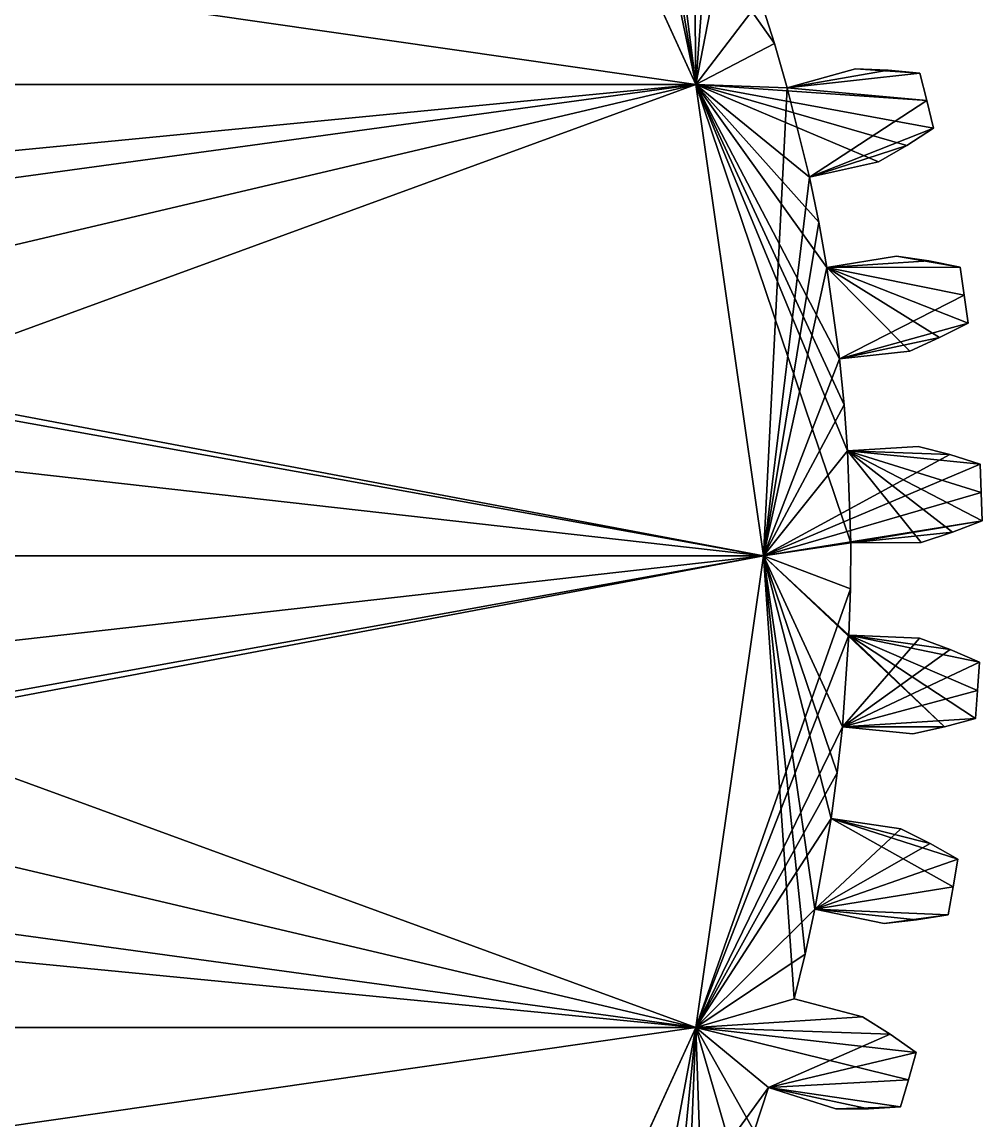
# Model space of a CAD drawing. Header units: inches. Extents: x -30 to 30, y -30 to 30.
# Drawn here: x 14.75 to 29.96, y -8.93 to 8.46 of the extents above; entities that cross this region are included whole.
import ezdxf

# ---------------------------------------------------------------- set-up
doc = ezdxf.new("R2010")
doc.units = ezdxf.units.IN
doc.header["$LTSCALE"] = 65.185185
doc.header["$MEASUREMENT"] = 0
for name, color, linetype in [('1', 7, 'CONTINUOUS'), ('10', 7, 'CONTINUOUS'), ('11', 7, 'CONTINUOUS'), ('13', 7, 'CONTINUOUS'), ('14', 7, 'CONTINUOUS'), ('174', 7, 'CONTINUOUS'), ('175', 7, 'CONTINUOUS'), ('177', 7, 'CONTINUOUS'), ('178', 7, 'CONTINUOUS'), ('179', 7, 'CONTINUOUS'), ('180', 7, 'CONTINUOUS'), ('181', 7, 'CONTINUOUS'), ('182', 7, 'CONTINUOUS'), ('183', 7, 'CONTINUOUS'), ('184', 7, 'CONTINUOUS'), ('185', 7, 'CONTINUOUS'), ('186', 7, 'CONTINUOUS'), ('187', 7, 'CONTINUOUS'), ('188', 7, 'CONTINUOUS'), ('189', 7, 'CONTINUOUS'), ('190', 7, 'CONTINUOUS'), ('191', 7, 'CONTINUOUS'), ('2', 7, 'CONTINUOUS'), ('3', 7, 'CONTINUOUS'), ('354', 7, 'CONTINUOUS'), ('355', 7, 'CONTINUOUS'), ('356', 7, 'CONTINUOUS'), ('357', 7, 'CONTINUOUS'), ('358', 7, 'CONTINUOUS'), ('359', 7, 'CONTINUOUS'), ('360', 7, 'CONTINUOUS'), ('361', 7, 'CONTINUOUS'), ('362', 7, 'CONTINUOUS'), ('363', 7, 'CONTINUOUS'), ('364', 7, 'CONTINUOUS'), ('365', 7, 'CONTINUOUS'), ('368', 7, 'CONTINUOUS'), ('369', 7, 'CONTINUOUS'), ('370', 7, 'CONTINUOUS'), ('4', 7, 'CONTINUOUS'), ('5', 7, 'CONTINUOUS'), ('6', 7, 'CONTINUOUS'), ('7', 7, 'CONTINUOUS'), ('8', 7, 'CONTINUOUS'), ('9', 7, 'CONTINUOUS')]:
    doc.layers.add(name, color=color, linetype=linetype)

msp = doc.modelspace()

# ---------------------------------------------------------------- linework, layer by layer
at = {"layer": '1', "color": 1, "linetype": 'CONTINUOUS'}
for points in [[(26.452, 8.813), (26.674, 8.118), (22.294, 14.326), (26.452, 8.813)], [(26.674, 8.118), (25.427, 7.465), (22.294, 14.326), (26.674, 8.118)], [(26.674, 8.118), (26.877, 7.417), (25.427, 7.465), (26.674, 8.118)], [(27.955, 7.714), (28.974, 7.647), (26.877, 7.417), (27.955, 7.714)], [(28.974, 7.647), (27.955, 7.714), (28.472, 7.694), (28.974, 7.647)], [(28.974, 7.647), (29.086, 7.213), (26.877, 7.417), (28.974, 7.647)], [(28.768, 6.5), (28.321, 6.241), (25.427, 7.465), (28.768, 6.5)], [(28.321, 6.241), (27.228, 6), (25.427, 7.465), (28.321, 6.241)], [(29.19, 6.777), (28.768, 6.5), (25.427, 7.465), (29.19, 6.777)], [(29.086, 7.213), (29.19, 6.777), (25.427, 7.465), (29.086, 7.213)], [(26.877, 7.417), (29.086, 7.213), (25.427, 7.465), (26.877, 7.417)], [(27.706, 3.121), (27.778, 2.395), (25.427, 7.465), (27.706, 3.121)], [(27.505, 4.567), (27.706, 3.121), (25.427, 7.465), (27.505, 4.567)], [(27.778, 2.395), (27.832, 1.667), (25.427, 7.465), (27.778, 2.395)], [(27.832, 1.667), (27.881, 0.208), (25.427, 7.465), (27.832, 1.667)], [(27.228, 6), (27.376, 5.285), (25.427, 7.465), (27.228, 6)], [(27.376, 5.285), (27.505, 4.567), (25.427, 7.465), (27.376, 5.285)], [(27.881, 0.208), (26.5, 0), (25.427, 7.465), (27.881, 0.208)], [(28.608, 4.75), (29.615, 4.576), (27.505, 4.567), (28.608, 4.75)], [(29.615, 4.576), (28.608, 4.75), (29.12, 4.675), (29.615, 4.576)], [(29.615, 4.576), (29.68, 4.133), (27.505, 4.567), (29.615, 4.576)], [(29.29, 3.458), (28.818, 3.246), (27.505, 4.567), (29.29, 3.458)], [(28.818, 3.246), (27.706, 3.121), (27.505, 4.567), (28.818, 3.246)], [(29.739, 3.688), (29.29, 3.458), (27.505, 4.567), (29.739, 3.688)], [(29.68, 4.133), (29.739, 3.688), (27.505, 4.567), (29.68, 4.133)], [(28.948, 1.734), (29.449, 1.606), (27.832, 1.667), (28.948, 1.734)], [(29.491, 0.377), (28.999, 0.216), (27.832, 1.667), (29.491, 0.377)], [(27.832, 1.667), (28.999, 0.216), (27.881, 0.208), (27.832, 1.667)], [(29.961, 0.559), (29.491, 0.377), (27.832, 1.667), (29.961, 0.559)], [(29.95, 1.008), (29.961, 0.559), (27.832, 1.667), (29.95, 1.008)], [(29.931, 1.456), (29.95, 1.008), (27.832, 1.667), (29.931, 1.456)], [(29.449, 1.606), (29.931, 1.456), (27.832, 1.667), (29.449, 1.606)], [(27.881, 0.208), (27.877, -0.522), (26.5, 0), (27.881, 0.208)], [(26.5, 0), (26.985, -7.015), (25.427, -7.465), (26.5, 0)], [(29.369, -2.707), (27.75, -2.708), (26.5, 0), (29.369, -2.707)], [(27.853, -1.252), (29.369, -2.707), (26.5, 0), (27.853, -1.252)], [(27.315, -5.593), (27.159, -6.307), (26.5, 0), (27.315, -5.593)], [(27.57, -4.156), (27.315, -5.593), (26.5, 0), (27.57, -4.156)], [(27.159, -6.307), (26.985, -7.015), (26.5, 0), (27.159, -6.307)], [(27.75, -2.708), (27.669, -3.433), (26.5, 0), (27.75, -2.708)], [(27.669, -3.433), (27.57, -4.156), (26.5, 0), (27.669, -3.433)], [(27.877, -0.522), (27.853, -1.252), (26.5, 0), (27.877, -0.522)], [(29.856, -2.575), (29.369, -2.707), (27.853, -1.252), (29.856, -2.575)], [(29.891, -2.128), (29.856, -2.575), (27.853, -1.252), (29.891, -2.128)], [(29.919, -1.681), (29.891, -2.128), (27.853, -1.252), (29.919, -1.681)], [(29.456, -1.481), (29.919, -1.681), (27.853, -1.252), (29.456, -1.481)], [(28.971, -1.302), (29.456, -1.481), (27.853, -1.252), (28.971, -1.302)], [(29.369, -2.707), (28.863, -2.816), (27.75, -2.708), (29.369, -2.707)], [(29.505, -5.241), (27.315, -5.593), (27.57, -4.156), (29.505, -5.241)], [(29.58, -4.799), (29.505, -5.241), (27.57, -4.156), (29.58, -4.799)], [(29.14, -4.552), (29.58, -4.799), (27.57, -4.156), (29.14, -4.552)], [(28.676, -4.323), (29.14, -4.552), (27.57, -4.156), (28.676, -4.323)], [(29.505, -5.241), (29.423, -5.682), (27.315, -5.593), (29.505, -5.241)], [(28.925, -5.762), (28.41, -5.818), (27.315, -5.593), (28.925, -5.762)], [(29.423, -5.682), (28.925, -5.762), (27.315, -5.593), (29.423, -5.682)], [(26.985, -7.015), (28.067, -7.297), (25.427, -7.465), (26.985, -7.015)], [(28.067, -7.297), (28.504, -7.573), (25.427, -7.465), (28.067, -7.297)], [(24.249, -13.76), (22.294, -14.326), (25.427, -7.465), (24.249, -13.76)], [(24.936, -12.472), (24.249, -13.76), (25.427, -7.465), (24.936, -12.472)], [(25.254, -11.815), (24.936, -12.472), (25.427, -7.465), (25.254, -11.815)], [(25.555, -11.15), (25.254, -11.815), (25.427, -7.465), (25.555, -11.15)], [(28.916, -7.865), (28.795, -8.297), (25.427, -7.465), (28.916, -7.865)], [(28.504, -7.573), (28.916, -7.865), (25.427, -7.465), (28.504, -7.573)], [(28.795, -8.297), (26.58, -8.418), (25.427, -7.465), (28.795, -8.297)], [(26.103, -9.798), (25.555, -11.15), (25.427, -7.465), (26.103, -9.798)], [(26.58, -8.418), (26.351, -9.111), (25.427, -7.465), (26.58, -8.418)], [(26.351, -9.111), (26.103, -9.798), (25.427, -7.465), (26.351, -9.111)], [(28.795, -8.297), (28.668, -8.726), (26.58, -8.418), (28.795, -8.297)], [(28.164, -8.754), (27.647, -8.756), (26.58, -8.418), (28.164, -8.754)], [(28.668, -8.726), (28.164, -8.754), (26.58, -8.418), (28.668, -8.726)]]:
    msp.add_3dface(points, dxfattribs=at)
at = {"layer": '10', "color": 1, "linetype": 'CONTINUOUS'}
for points in [[(27.228, 6, 6), (27.376, 5.285, 6), (27.228, 6), (27.228, 6, 6)], [(27.228, 6), (27.376, 5.285, 6), (27.376, 5.285), (27.228, 6)], [(27.376, 5.285, 6), (27.505, 4.567, 6), (27.376, 5.285), (27.376, 5.285, 6)], [(27.505, 4.567, 6), (27.505, 4.567), (27.376, 5.285), (27.505, 4.567, 6)]]:
    msp.add_3dface(points, dxfattribs=at)
at = {"layer": '11', "color": 1, "linetype": 'CONTINUOUS'}
for points in [[(27.505, 4.567, 6), (28.608, 4.75, 6), (28.608, 4.75), (27.505, 4.567, 6)], [(27.505, 4.567, 6), (28.608, 4.75), (27.505, 4.567), (27.505, 4.567, 6)]]:
    msp.add_3dface(points, dxfattribs=at)
at = {"layer": '13', "color": 1, "linetype": 'CONTINUOUS'}
for points in [[(26.452, 8.813, 6), (26.674, 8.118, 6), (26.452, 8.813), (26.452, 8.813, 6)], [(26.452, 8.813), (26.674, 8.118, 6), (26.674, 8.118), (26.452, 8.813)], [(26.674, 8.118, 6), (26.877, 7.417, 6), (26.674, 8.118), (26.674, 8.118, 6)], [(26.877, 7.417, 6), (26.877, 7.417), (26.674, 8.118), (26.877, 7.417, 6)]]:
    msp.add_3dface(points, dxfattribs=at)
at = {"layer": '14', "color": 1, "linetype": 'CONTINUOUS'}
for points in [[(26.877, 7.417, 6), (27.955, 7.714, 6), (27.955, 7.714), (26.877, 7.417, 6)], [(26.877, 7.417, 6), (27.955, 7.714), (26.877, 7.417), (26.877, 7.417, 6)]]:
    msp.add_3dface(points, dxfattribs=at)
at = {"layer": '174', "color": 1, "linetype": 'CONTINUOUS'}
for points in [[(27.647, -8.756, 6), (26.58, -8.418, 6), (26.58, -8.418), (27.647, -8.756, 6)], [(27.647, -8.756), (27.647, -8.756, 6), (26.58, -8.418), (27.647, -8.756)]]:
    msp.add_3dface(points, dxfattribs=at)
at = {"layer": '175', "color": 1, "linetype": 'CONTINUOUS'}
for points in [[(26.58, -8.418, 6), (26.351, -9.111, 6), (26.58, -8.418), (26.58, -8.418, 6)], [(26.58, -8.418), (26.351, -9.111, 6), (26.351, -9.111), (26.58, -8.418)]]:
    msp.add_3dface(points, dxfattribs=at)
at = {"layer": '177', "color": 1, "linetype": 'CONTINUOUS'}
for points in [[(28.41, -5.818, 6), (27.315, -5.593, 6), (27.315, -5.593), (28.41, -5.818, 6)], [(28.41, -5.818), (28.41, -5.818, 6), (27.315, -5.593), (28.41, -5.818)]]:
    msp.add_3dface(points, dxfattribs=at)
at = {"layer": '178', "color": 1, "linetype": 'CONTINUOUS'}
for points in [[(27.315, -5.593, 6), (27.159, -6.307, 6), (27.315, -5.593), (27.315, -5.593, 6)], [(27.315, -5.593), (27.159, -6.307, 6), (27.159, -6.307), (27.315, -5.593)], [(27.159, -6.307, 6), (26.985, -7.015, 6), (27.159, -6.307), (27.159, -6.307, 6)], [(26.985, -7.015, 6), (26.985, -7.015), (27.159, -6.307), (26.985, -7.015, 6)]]:
    msp.add_3dface(points, dxfattribs=at)
at = {"layer": '179', "color": 1, "linetype": 'CONTINUOUS'}
for points in [[(26.985, -7.015, 6), (28.067, -7.297, 6), (28.067, -7.297), (26.985, -7.015, 6)], [(26.985, -7.015, 6), (28.067, -7.297), (26.985, -7.015), (26.985, -7.015, 6)]]:
    msp.add_3dface(points, dxfattribs=at)
at = {"layer": '180', "color": 1, "linetype": 'CONTINUOUS'}
for points in [[(28.863, -2.816, 6), (27.75, -2.708, 6), (27.75, -2.708), (28.863, -2.816, 6)], [(28.863, -2.816), (28.863, -2.816, 6), (27.75, -2.708), (28.863, -2.816)]]:
    msp.add_3dface(points, dxfattribs=at)
at = {"layer": '181', "color": 1, "linetype": 'CONTINUOUS'}
for points in [[(27.75, -2.708, 6), (27.669, -3.433, 6), (27.75, -2.708), (27.75, -2.708, 6)], [(27.75, -2.708), (27.669, -3.433, 6), (27.669, -3.433), (27.75, -2.708)], [(27.669, -3.433, 6), (27.57, -4.156, 6), (27.669, -3.433), (27.669, -3.433, 6)], [(27.57, -4.156, 6), (27.57, -4.156), (27.669, -3.433), (27.57, -4.156, 6)]]:
    msp.add_3dface(points, dxfattribs=at)
at = {"layer": '182', "color": 1, "linetype": 'CONTINUOUS'}
for points in [[(27.57, -4.156, 6), (28.676, -4.323, 6), (28.676, -4.323), (27.57, -4.156, 6)], [(27.57, -4.156, 6), (28.676, -4.323), (27.57, -4.156), (27.57, -4.156, 6)]]:
    msp.add_3dface(points, dxfattribs=at)
at = {"layer": '183', "color": 1, "linetype": 'CONTINUOUS'}
for points in [[(28.999, 0.216, 6), (27.881, 0.208, 6), (27.881, 0.208), (28.999, 0.216, 6)], [(28.999, 0.216), (28.999, 0.216, 6), (27.881, 0.208), (28.999, 0.216)]]:
    msp.add_3dface(points, dxfattribs=at)
at = {"layer": '184', "color": 1, "linetype": 'CONTINUOUS'}
for points in [[(27.881, 0.208, 6), (27.877, -0.522, 6), (27.881, 0.208), (27.881, 0.208, 6)], [(27.881, 0.208), (27.877, -0.522, 6), (27.877, -0.522), (27.881, 0.208)], [(27.877, -0.522, 6), (27.853, -1.252, 6), (27.877, -0.522), (27.877, -0.522, 6)], [(27.853, -1.252, 6), (27.853, -1.252), (27.877, -0.522), (27.853, -1.252, 6)]]:
    msp.add_3dface(points, dxfattribs=at)
at = {"layer": '185', "color": 1, "linetype": 'CONTINUOUS'}
for points in [[(27.853, -1.252, 6), (28.971, -1.302, 6), (28.971, -1.302), (27.853, -1.252, 6)], [(27.853, -1.252, 6), (28.971, -1.302), (27.853, -1.252), (27.853, -1.252, 6)]]:
    msp.add_3dface(points, dxfattribs=at)
at = {"layer": '186', "color": 1, "linetype": 'CONTINUOUS'}
for points in [[(29.739, 3.688, 6), (29.29, 3.458, 6), (29.739, 3.688), (29.739, 3.688, 6)], [(29.739, 3.688), (29.29, 3.458, 6), (29.29, 3.458), (29.739, 3.688)], [(29.29, 3.458, 6), (28.818, 3.246, 6), (29.29, 3.458), (29.29, 3.458, 6)], [(28.818, 3.246, 6), (28.818, 3.246), (29.29, 3.458), (28.818, 3.246, 6)]]:
    msp.add_3dface(points, dxfattribs=at)
at = {"layer": '187', "color": 1, "linetype": 'CONTINUOUS'}
for points in [[(29.615, 4.576, 6), (29.68, 4.133, 6), (29.615, 4.576), (29.615, 4.576, 6)], [(29.615, 4.576), (29.68, 4.133, 6), (29.68, 4.133), (29.615, 4.576)], [(29.68, 4.133, 6), (29.739, 3.688, 6), (29.68, 4.133), (29.68, 4.133, 6)], [(29.739, 3.688, 6), (29.739, 3.688), (29.68, 4.133), (29.739, 3.688, 6)]]:
    msp.add_3dface(points, dxfattribs=at)
at = {"layer": '188', "color": 1, "linetype": 'CONTINUOUS'}
for points in [[(28.608, 4.75, 6), (29.12, 4.675, 6), (28.608, 4.75), (28.608, 4.75, 6)], [(28.608, 4.75), (29.12, 4.675, 6), (29.12, 4.675), (28.608, 4.75)], [(29.12, 4.675, 6), (29.615, 4.576, 6), (29.12, 4.675), (29.12, 4.675, 6)], [(29.615, 4.576, 6), (29.615, 4.576), (29.12, 4.675), (29.615, 4.576, 6)]]:
    msp.add_3dface(points, dxfattribs=at)
at = {"layer": '189', "color": 1, "linetype": 'CONTINUOUS'}
for points in [[(29.19, 6.777, 6), (28.768, 6.5, 6), (29.19, 6.777), (29.19, 6.777, 6)], [(29.19, 6.777), (28.768, 6.5, 6), (28.768, 6.5), (29.19, 6.777)], [(28.768, 6.5, 6), (28.321, 6.241, 6), (28.768, 6.5), (28.768, 6.5, 6)], [(28.321, 6.241, 6), (28.321, 6.241), (28.768, 6.5), (28.321, 6.241, 6)]]:
    msp.add_3dface(points, dxfattribs=at)
at = {"layer": '190', "color": 1, "linetype": 'CONTINUOUS'}
for points in [[(28.974, 7.647, 6), (29.086, 7.213, 6), (28.974, 7.647), (28.974, 7.647, 6)], [(28.974, 7.647), (29.086, 7.213, 6), (29.086, 7.213), (28.974, 7.647)], [(29.086, 7.213, 6), (29.19, 6.777, 6), (29.086, 7.213), (29.086, 7.213, 6)], [(29.19, 6.777, 6), (29.19, 6.777), (29.086, 7.213), (29.19, 6.777, 6)]]:
    msp.add_3dface(points, dxfattribs=at)
at = {"layer": '191', "color": 1, "linetype": 'CONTINUOUS'}
for points in [[(27.955, 7.714, 6), (28.472, 7.694, 6), (27.955, 7.714), (27.955, 7.714, 6)], [(27.955, 7.714), (28.472, 7.694, 6), (28.472, 7.694), (27.955, 7.714)], [(28.472, 7.694, 6), (28.974, 7.647, 6), (28.472, 7.694), (28.472, 7.694, 6)], [(28.974, 7.647, 6), (28.974, 7.647), (28.472, 7.694), (28.974, 7.647, 6)]]:
    msp.add_3dface(points, dxfattribs=at)
at = {"layer": '2', "color": 1, "linetype": 'CONTINUOUS'}
for points in [[(25.427, 7.465, 6), (24.041, 14.12, 6), (22.294, 14.326, 6), (25.427, 7.465, 6)], [(24.403, 13.486, 6), (24.041, 14.12, 6), (25.427, 7.465, 6), (24.403, 13.486, 6)], [(24.748, 12.843, 6), (24.403, 13.486, 6), (25.427, 7.465, 6), (24.748, 12.843, 6)], [(25.386, 11.53, 6), (24.748, 12.843, 6), (25.427, 7.465, 6), (25.386, 11.53, 6)], [(25.679, 10.862, 6), (25.386, 11.53, 6), (25.427, 7.465, 6), (25.679, 10.862, 6)], [(25.954, 10.186, 6), (25.679, 10.862, 6), (25.427, 7.465, 6), (25.954, 10.186, 6)], [(26.452, 8.813, 6), (25.954, 10.186, 6), (25.427, 7.465, 6), (26.452, 8.813, 6)], [(26.674, 8.118, 6), (26.452, 8.813, 6), (25.427, 7.465, 6), (26.674, 8.118, 6)], [(26.877, 7.417, 6), (26.674, 8.118, 6), (25.427, 7.465, 6), (26.877, 7.417, 6)], [(27.955, 7.714, 6), (26.877, 7.417, 6), (28.472, 7.694, 6), (27.955, 7.714, 6)], [(28.472, 7.694, 6), (26.877, 7.417, 6), (28.974, 7.647, 6), (28.472, 7.694, 6)], [(28.974, 7.647, 6), (26.877, 7.417, 6), (29.086, 7.213, 6), (28.974, 7.647, 6)], [(26.5, 0, 6), (26.877, 7.417, 6), (25.427, 7.465, 6), (26.5, 0, 6)], [(27.228, 6, 6), (26.877, 7.417, 6), (26.5, 0, 6), (27.228, 6, 6)], [(29.086, 7.213, 6), (26.877, 7.417, 6), (27.228, 6, 6), (29.086, 7.213, 6)], [(29.19, 6.777, 6), (29.086, 7.213, 6), (27.228, 6, 6), (29.19, 6.777, 6)], [(28.768, 6.5, 6), (29.19, 6.777, 6), (27.228, 6, 6), (28.768, 6.5, 6)], [(28.321, 6.241, 6), (28.768, 6.5, 6), (27.228, 6, 6), (28.321, 6.241, 6)], [(27.376, 5.285, 6), (27.228, 6, 6), (26.5, 0, 6), (27.376, 5.285, 6)], [(27.505, 4.567, 6), (27.376, 5.285, 6), (26.5, 0, 6), (27.505, 4.567, 6)], [(28.608, 4.75, 6), (27.505, 4.567, 6), (29.12, 4.675, 6), (28.608, 4.75, 6)], [(27.706, 3.121, 6), (27.505, 4.567, 6), (26.5, 0, 6), (27.706, 3.121, 6)], [(29.12, 4.675, 6), (27.505, 4.567, 6), (29.615, 4.576, 6), (29.12, 4.675, 6)], [(29.615, 4.576, 6), (27.505, 4.567, 6), (29.68, 4.133, 6), (29.615, 4.576, 6)], [(29.68, 4.133, 6), (27.505, 4.567, 6), (27.706, 3.121, 6), (29.68, 4.133, 6)], [(29.739, 3.688, 6), (29.68, 4.133, 6), (27.706, 3.121, 6), (29.739, 3.688, 6)], [(29.29, 3.458, 6), (29.739, 3.688, 6), (27.706, 3.121, 6), (29.29, 3.458, 6)], [(28.818, 3.246, 6), (29.29, 3.458, 6), (27.706, 3.121, 6), (28.818, 3.246, 6)], [(27.778, 2.395, 6), (27.706, 3.121, 6), (26.5, 0, 6), (27.778, 2.395, 6)], [(27.832, 1.667, 6), (27.778, 2.395, 6), (26.5, 0, 6), (27.832, 1.667, 6)], [(29.449, 1.606, 6), (27.832, 1.667, 6), (26.5, 0, 6), (29.449, 1.606, 6)], [(29.931, 1.456, 6), (29.449, 1.606, 6), (26.5, 0, 6), (29.931, 1.456, 6)], [(28.948, 1.734, 6), (27.832, 1.667, 6), (29.449, 1.606, 6), (28.948, 1.734, 6)], [(29.95, 1.008, 6), (29.931, 1.456, 6), (26.5, 0, 6), (29.95, 1.008, 6)], [(29.961, 0.559, 6), (29.95, 1.008, 6), (26.5, 0, 6), (29.961, 0.559, 6)], [(27.881, 0.208, 6), (29.961, 0.559, 6), (26.5, 0, 6), (27.881, 0.208, 6)], [(29.961, 0.559, 6), (27.881, 0.208, 6), (29.491, 0.377, 6), (29.961, 0.559, 6)], [(27.881, 0.208, 6), (28.999, 0.216, 6), (29.491, 0.377, 6), (27.881, 0.208, 6)], [(27.877, -0.522, 6), (27.881, 0.208, 6), (26.5, 0, 6), (27.877, -0.522, 6)], [(27.877, -0.522, 6), (26.5, 0, 6), (25.427, -7.465, 6), (27.877, -0.522, 6)], [(27.853, -1.252, 6), (27.877, -0.522, 6), (25.427, -7.465, 6), (27.853, -1.252, 6)], [(27.75, -2.708, 6), (27.853, -1.252, 6), (25.427, -7.465, 6), (27.75, -2.708, 6)], [(28.971, -1.302, 6), (27.853, -1.252, 6), (27.75, -2.708, 6), (28.971, -1.302, 6)], [(29.456, -1.481, 6), (28.971, -1.302, 6), (27.75, -2.708, 6), (29.456, -1.481, 6)], [(29.919, -1.681, 6), (29.456, -1.481, 6), (27.75, -2.708, 6), (29.919, -1.681, 6)], [(29.891, -2.128, 6), (29.919, -1.681, 6), (27.75, -2.708, 6), (29.891, -2.128, 6)], [(29.856, -2.575, 6), (29.891, -2.128, 6), (27.75, -2.708, 6), (29.856, -2.575, 6)], [(29.369, -2.707, 6), (29.856, -2.575, 6), (27.75, -2.708, 6), (29.369, -2.707, 6)], [(27.669, -3.433, 6), (27.75, -2.708, 6), (25.427, -7.465, 6), (27.669, -3.433, 6)], [(28.863, -2.816, 6), (29.369, -2.707, 6), (27.75, -2.708, 6), (28.863, -2.816, 6)], [(27.57, -4.156, 6), (27.669, -3.433, 6), (25.427, -7.465, 6), (27.57, -4.156, 6)], [(27.315, -5.593, 6), (27.57, -4.156, 6), (25.427, -7.465, 6), (27.315, -5.593, 6)], [(28.676, -4.323, 6), (27.57, -4.156, 6), (27.315, -5.593, 6), (28.676, -4.323, 6)], [(29.14, -4.552, 6), (28.676, -4.323, 6), (27.315, -5.593, 6), (29.14, -4.552, 6)], [(29.58, -4.799, 6), (29.14, -4.552, 6), (27.315, -5.593, 6), (29.58, -4.799, 6)], [(29.505, -5.241, 6), (29.58, -4.799, 6), (27.315, -5.593, 6), (29.505, -5.241, 6)], [(29.423, -5.682, 6), (29.505, -5.241, 6), (27.315, -5.593, 6), (29.423, -5.682, 6)], [(27.159, -6.307, 6), (27.315, -5.593, 6), (25.427, -7.465, 6), (27.159, -6.307, 6)], [(28.41, -5.818, 6), (29.423, -5.682, 6), (27.315, -5.593, 6), (28.41, -5.818, 6)], [(28.925, -5.762, 6), (29.423, -5.682, 6), (28.41, -5.818, 6), (28.925, -5.762, 6)], [(26.985, -7.015, 6), (27.159, -6.307, 6), (25.427, -7.465, 6), (26.985, -7.015, 6)], [(28.067, -7.297, 6), (26.985, -7.015, 6), (25.427, -7.465, 6), (28.067, -7.297, 6)], [(28.504, -7.573, 6), (28.067, -7.297, 6), (25.427, -7.465, 6), (28.504, -7.573, 6)], [(22.294, -14.326, 6), (26.58, -8.418, 6), (25.427, -7.465, 6), (22.294, -14.326, 6)], [(26.58, -8.418, 6), (28.504, -7.573, 6), (25.427, -7.465, 6), (26.58, -8.418, 6)], [(28.916, -7.865, 6), (28.504, -7.573, 6), (26.58, -8.418, 6), (28.916, -7.865, 6)], [(28.795, -8.297, 6), (28.916, -7.865, 6), (26.58, -8.418, 6), (28.795, -8.297, 6)], [(28.668, -8.726, 6), (28.795, -8.297, 6), (26.58, -8.418, 6), (28.668, -8.726, 6)], [(26.351, -9.111, 6), (26.58, -8.418, 6), (22.294, -14.326, 6), (26.351, -9.111, 6)], [(27.647, -8.756, 6), (28.668, -8.726, 6), (26.58, -8.418, 6), (27.647, -8.756, 6)], [(28.164, -8.754, 6), (28.668, -8.726, 6), (27.647, -8.756, 6), (28.164, -8.754, 6)]]:
    msp.add_3dface(points, dxfattribs=at)
at = {"layer": '3', "color": 1, "linetype": 'CONTINUOUS'}
for points in [[(29.961, 0.559, 6), (29.491, 0.377, 6), (29.961, 0.559), (29.961, 0.559, 6)], [(29.961, 0.559), (29.491, 0.377, 6), (29.491, 0.377), (29.961, 0.559)], [(29.491, 0.377, 6), (28.999, 0.216, 6), (29.491, 0.377), (29.491, 0.377, 6)], [(28.999, 0.216, 6), (28.999, 0.216), (29.491, 0.377), (28.999, 0.216, 6)]]:
    msp.add_3dface(points, dxfattribs=at)
at = {"layer": '354', "color": 1, "linetype": 'CONTINUOUS'}
for points in [[(28.164, -8.754, 6), (27.647, -8.756, 6), (28.164, -8.754), (28.164, -8.754, 6)], [(27.647, -8.756, 6), (27.647, -8.756), (28.164, -8.754), (27.647, -8.756, 6)], [(28.668, -8.726, 6), (28.164, -8.754, 6), (28.668, -8.726), (28.668, -8.726, 6)], [(28.668, -8.726), (28.164, -8.754, 6), (28.164, -8.754), (28.668, -8.726)]]:
    msp.add_3dface(points, dxfattribs=at)
at = {"layer": '355', "color": 1, "linetype": 'CONTINUOUS'}
for points in [[(28.916, -7.865, 6), (28.795, -8.297, 6), (28.916, -7.865), (28.916, -7.865, 6)], [(28.916, -7.865), (28.795, -8.297, 6), (28.795, -8.297), (28.916, -7.865)], [(28.795, -8.297, 6), (28.668, -8.726, 6), (28.795, -8.297), (28.795, -8.297, 6)], [(28.668, -8.726, 6), (28.668, -8.726), (28.795, -8.297), (28.668, -8.726, 6)]]:
    msp.add_3dface(points, dxfattribs=at)
at = {"layer": '356', "color": 1, "linetype": 'CONTINUOUS'}
for points in [[(28.067, -7.297, 6), (28.504, -7.573, 6), (28.067, -7.297), (28.067, -7.297, 6)], [(28.067, -7.297), (28.504, -7.573, 6), (28.504, -7.573), (28.067, -7.297)], [(28.504, -7.573, 6), (28.916, -7.865, 6), (28.504, -7.573), (28.504, -7.573, 6)], [(28.916, -7.865, 6), (28.916, -7.865), (28.504, -7.573), (28.916, -7.865, 6)]]:
    msp.add_3dface(points, dxfattribs=at)
at = {"layer": '357', "color": 1, "linetype": 'CONTINUOUS'}
for points in [[(29.423, -5.682, 6), (28.925, -5.762, 6), (29.423, -5.682), (29.423, -5.682, 6)], [(29.423, -5.682), (28.925, -5.762, 6), (28.925, -5.762), (29.423, -5.682)], [(28.925, -5.762, 6), (28.41, -5.818, 6), (28.925, -5.762), (28.925, -5.762, 6)], [(28.41, -5.818, 6), (28.41, -5.818), (28.925, -5.762), (28.41, -5.818, 6)]]:
    msp.add_3dface(points, dxfattribs=at)
at = {"layer": '358', "color": 1, "linetype": 'CONTINUOUS'}
for points in [[(29.58, -4.799, 6), (29.505, -5.241, 6), (29.58, -4.799), (29.58, -4.799, 6)], [(29.58, -4.799), (29.505, -5.241, 6), (29.505, -5.241), (29.58, -4.799)], [(29.505, -5.241, 6), (29.423, -5.682, 6), (29.505, -5.241), (29.505, -5.241, 6)], [(29.423, -5.682, 6), (29.423, -5.682), (29.505, -5.241), (29.423, -5.682, 6)]]:
    msp.add_3dface(points, dxfattribs=at)
at = {"layer": '359', "color": 1, "linetype": 'CONTINUOUS'}
for points in [[(28.676, -4.323, 6), (29.14, -4.552, 6), (28.676, -4.323), (28.676, -4.323, 6)], [(28.676, -4.323), (29.14, -4.552, 6), (29.14, -4.552), (28.676, -4.323)], [(29.14, -4.552, 6), (29.58, -4.799, 6), (29.14, -4.552), (29.14, -4.552, 6)], [(29.58, -4.799, 6), (29.58, -4.799), (29.14, -4.552), (29.58, -4.799, 6)]]:
    msp.add_3dface(points, dxfattribs=at)
at = {"layer": '360', "color": 1, "linetype": 'CONTINUOUS'}
for points in [[(29.856, -2.575, 6), (29.369, -2.707, 6), (29.856, -2.575), (29.856, -2.575, 6)], [(29.856, -2.575), (29.369, -2.707, 6), (29.369, -2.707), (29.856, -2.575)], [(29.369, -2.707, 6), (28.863, -2.816, 6), (29.369, -2.707), (29.369, -2.707, 6)], [(28.863, -2.816, 6), (28.863, -2.816), (29.369, -2.707), (28.863, -2.816, 6)]]:
    msp.add_3dface(points, dxfattribs=at)
at = {"layer": '361', "color": 1, "linetype": 'CONTINUOUS'}
for points in [[(29.919, -1.681, 6), (29.891, -2.128, 6), (29.919, -1.681), (29.919, -1.681, 6)], [(29.919, -1.681), (29.891, -2.128, 6), (29.891, -2.128), (29.919, -1.681)], [(29.891, -2.128, 6), (29.856, -2.575, 6), (29.891, -2.128), (29.891, -2.128, 6)], [(29.856, -2.575, 6), (29.856, -2.575), (29.891, -2.128), (29.856, -2.575, 6)]]:
    msp.add_3dface(points, dxfattribs=at)
at = {"layer": '362', "color": 1, "linetype": 'CONTINUOUS'}
for points in [[(28.971, -1.302, 6), (29.456, -1.481, 6), (28.971, -1.302), (28.971, -1.302, 6)], [(28.971, -1.302), (29.456, -1.481, 6), (29.456, -1.481), (28.971, -1.302)], [(29.456, -1.481, 6), (29.919, -1.681, 6), (29.456, -1.481), (29.456, -1.481, 6)], [(29.919, -1.681, 6), (29.919, -1.681), (29.456, -1.481), (29.919, -1.681, 6)]]:
    msp.add_3dface(points, dxfattribs=at)
at = {"layer": '363', "color": 1, "linetype": 'CONTINUOUS'}
for points in [[(-22.293, 14.327, 5), (-25.427, 7.466, 5), (22.293, 14.327, 5), (-22.293, 14.327, 5)], [(22.293, 14.327, 5), (-25.427, 7.466, 5), (25.427, 7.466, 5), (22.293, 14.327, 5)], [(25.427, 7.466, 5), (-25.427, 7.466, 5), (0, 5, 5), (25.427, 7.466, 5)], [(2.499, 4.33, 5), (25.427, 7.466, 5), (0, 5, 5), (2.499, 4.33, 5)], [(4.33, 2.499, 5), (25.427, 7.466, 5), (2.499, 4.33, 5), (4.33, 2.499, 5)], [(5, 0, 5), (25.427, 7.466, 5), (4.33, 2.499, 5), (5, 0, 5)], [(26.5, 0, 5), (25.427, 7.466, 5), (5, 0, 5), (26.5, 0, 5)], [(25.427, -7.466, 5), (26.5, 0, 5), (0, -5, 5), (25.427, -7.466, 5)], [(0, -5, 5), (26.5, 0, 5), (2.499, -4.33, 5), (0, -5, 5)], [(2.499, -4.33, 5), (26.5, 0, 5), (4.33, -2.499, 5), (2.499, -4.33, 5)], [(26.5, 0, 5), (5, 0, 5), (4.33, -2.499, 5), (26.5, 0, 5)], [(-25.427, -7.466, 5), (25.427, -7.466, 5), (0, -5, 5), (-25.427, -7.466, 5)], [(-22.293, -14.327, 5), (25.427, -7.466, 5), (-25.427, -7.466, 5), (-22.293, -14.327, 5)], [(22.293, -14.327, 5), (25.427, -7.466, 5), (-22.293, -14.327, 5), (22.293, -14.327, 5)]]:
    msp.add_3dface(points, dxfattribs=at)
at = {"layer": '364', "color": 1, "linetype": 'CONTINUOUS'}
for points in [[(22.294, 14.326, 6), (22.293, 14.327, 5), (25.427, 7.466, 5), (22.294, 14.326, 6)], [(25.427, 7.465, 6), (22.294, 14.326, 6), (25.427, 7.466, 5), (25.427, 7.465, 6)], [(26.5, 0, 5), (25.427, 7.465, 6), (25.427, 7.466, 5), (26.5, 0, 5)], [(26.5, 0, 6), (25.427, 7.465, 6), (26.5, 0, 5), (26.5, 0, 6)]]:
    msp.add_3dface(points, dxfattribs=at)
at = {"layer": '365', "color": 1, "linetype": 'CONTINUOUS'}
for points in [[(25.427, -7.465, 6), (26.5, 0, 6), (25.427, -7.466, 5), (25.427, -7.465, 6)], [(26.5, 0, 6), (26.5, 0, 5), (25.427, -7.466, 5), (26.5, 0, 6)], [(22.294, -14.326, 6), (25.427, -7.465, 6), (22.293, -14.327, 5), (22.294, -14.326, 6)], [(25.427, -7.465, 6), (25.427, -7.466, 5), (22.293, -14.327, 5), (25.427, -7.465, 6)]]:
    msp.add_3dface(points, dxfattribs=at)
at = {"layer": '368', "color": 1, "linetype": 'CONTINUOUS'}
for points in [[(-22.293, 14.327, 1), (25.427, 7.466, 1), (-25.427, 7.466, 1), (-22.293, 14.327, 1)], [(22.293, 14.327, 1), (25.427, 7.466, 1), (-22.293, 14.327, 1), (22.293, 14.327, 1)], [(-25.427, 7.466, 1), (25.427, 7.466, 1), (0, 5, 1), (-25.427, 7.466, 1)], [(25.427, 7.466, 1), (26.5, 0, 1), (0, 5, 1), (25.427, 7.466, 1)], [(0, 5, 1), (26.5, 0, 1), (2.499, 4.33, 1), (0, 5, 1)], [(2.499, 4.33, 1), (26.5, 0, 1), (4.33, 2.499, 1), (2.499, 4.33, 1)], [(4.33, 2.499, 1), (26.5, 0, 1), (5, 0, 1), (4.33, 2.499, 1)], [(5, 0, 1), (25.427, -7.466, 1), (4.33, -2.499, 1), (5, 0, 1)], [(26.5, 0, 1), (25.427, -7.466, 1), (5, 0, 1), (26.5, 0, 1)], [(4.33, -2.499, 1), (25.427, -7.466, 1), (2.499, -4.33, 1), (4.33, -2.499, 1)], [(2.499, -4.33, 1), (25.427, -7.466, 1), (0, -5, 1), (2.499, -4.33, 1)], [(25.427, -7.466, 1), (-25.427, -7.466, 1), (0, -5, 1), (25.427, -7.466, 1)], [(-22.293, -14.327, 1), (-25.427, -7.466, 1), (22.293, -14.327, 1), (-22.293, -14.327, 1)], [(22.293, -14.327, 1), (-25.427, -7.466, 1), (25.427, -7.466, 1), (22.293, -14.327, 1)]]:
    msp.add_3dface(points, dxfattribs=at)
at = {"layer": '369', "color": 1, "linetype": 'CONTINUOUS'}
for points in [[(25.427, 7.466, 1), (22.293, 14.327, 1), (25.427, 7.465), (25.427, 7.466, 1)], [(25.427, 7.465), (22.293, 14.327, 1), (22.294, 14.326), (25.427, 7.465)], [(26.5, 0, 1), (25.427, 7.466, 1), (26.5, 0), (26.5, 0, 1)], [(26.5, 0), (25.427, 7.466, 1), (25.427, 7.465), (26.5, 0)]]:
    msp.add_3dface(points, dxfattribs=at)
at = {"layer": '370', "color": 1, "linetype": 'CONTINUOUS'}
for points in [[(25.427, -7.466, 1), (26.5, 0, 1), (25.427, -7.465), (25.427, -7.466, 1)], [(26.5, 0, 1), (26.5, 0), (25.427, -7.465), (26.5, 0, 1)], [(22.293, -14.327, 1), (25.427, -7.466, 1), (22.294, -14.326), (22.293, -14.327, 1)], [(22.294, -14.326), (25.427, -7.466, 1), (25.427, -7.465), (22.294, -14.326)]]:
    msp.add_3dface(points, dxfattribs=at)
at = {"layer": '4', "color": 1, "linetype": 'CONTINUOUS'}
for points in [[(29.931, 1.456, 6), (29.95, 1.008, 6), (29.931, 1.456), (29.931, 1.456, 6)], [(29.931, 1.456), (29.95, 1.008, 6), (29.95, 1.008), (29.931, 1.456)], [(29.95, 1.008, 6), (29.961, 0.559, 6), (29.95, 1.008), (29.95, 1.008, 6)], [(29.961, 0.559, 6), (29.961, 0.559), (29.95, 1.008), (29.961, 0.559, 6)]]:
    msp.add_3dface(points, dxfattribs=at)
at = {"layer": '5', "color": 1, "linetype": 'CONTINUOUS'}
for points in [[(28.948, 1.734, 6), (29.449, 1.606, 6), (28.948, 1.734), (28.948, 1.734, 6)], [(28.948, 1.734), (29.449, 1.606, 6), (29.449, 1.606), (28.948, 1.734)], [(29.449, 1.606, 6), (29.931, 1.456, 6), (29.449, 1.606), (29.449, 1.606, 6)], [(29.931, 1.456, 6), (29.931, 1.456), (29.449, 1.606), (29.931, 1.456, 6)]]:
    msp.add_3dface(points, dxfattribs=at)
at = {"layer": '6', "color": 1, "linetype": 'CONTINUOUS'}
for points in [[(28.818, 3.246, 6), (27.706, 3.121, 6), (27.706, 3.121), (28.818, 3.246, 6)], [(28.818, 3.246), (28.818, 3.246, 6), (27.706, 3.121), (28.818, 3.246)]]:
    msp.add_3dface(points, dxfattribs=at)
at = {"layer": '7', "color": 1, "linetype": 'CONTINUOUS'}
for points in [[(27.706, 3.121, 6), (27.778, 2.395, 6), (27.706, 3.121), (27.706, 3.121, 6)], [(27.706, 3.121), (27.778, 2.395, 6), (27.778, 2.395), (27.706, 3.121)], [(27.778, 2.395, 6), (27.832, 1.667, 6), (27.778, 2.395), (27.778, 2.395, 6)], [(27.832, 1.667, 6), (27.832, 1.667), (27.778, 2.395), (27.832, 1.667, 6)]]:
    msp.add_3dface(points, dxfattribs=at)
at = {"layer": '8', "color": 1, "linetype": 'CONTINUOUS'}
for points in [[(27.832, 1.667, 6), (28.948, 1.734, 6), (28.948, 1.734), (27.832, 1.667, 6)], [(27.832, 1.667, 6), (28.948, 1.734), (27.832, 1.667), (27.832, 1.667, 6)]]:
    msp.add_3dface(points, dxfattribs=at)
at = {"layer": '9', "color": 1, "linetype": 'CONTINUOUS'}
for points in [[(28.321, 6.241, 6), (27.228, 6, 6), (27.228, 6), (28.321, 6.241, 6)], [(28.321, 6.241), (28.321, 6.241, 6), (27.228, 6), (28.321, 6.241)]]:
    msp.add_3dface(points, dxfattribs=at)

doc.saveas('drawing.dxf')
